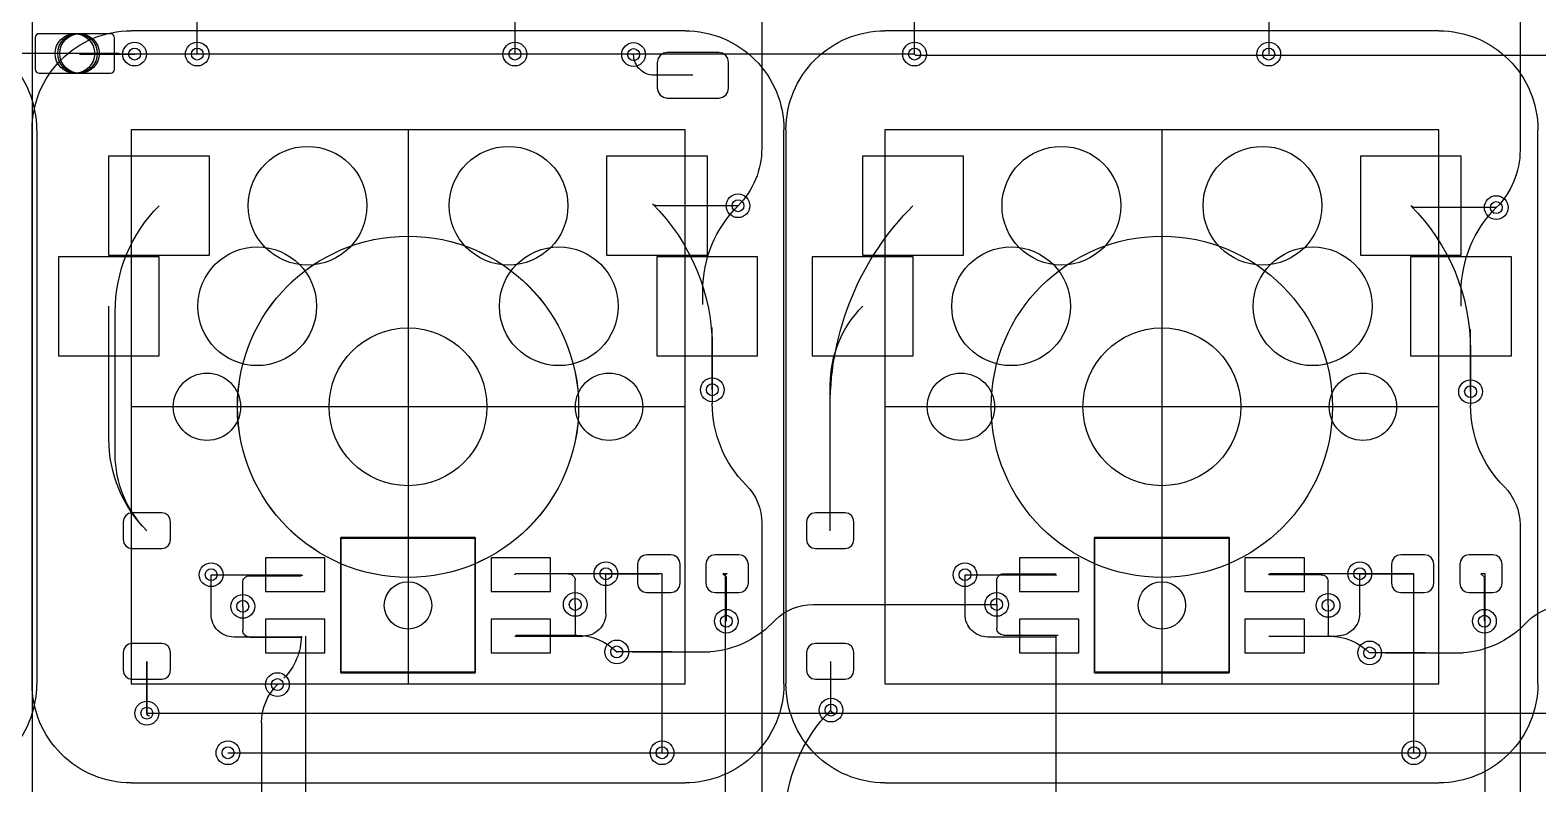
# Model space of a CAD drawing. Header units: millimetres. Extents: x -220 to 263, y -14 to 135.
# Drawn here: x -165.77 to -127.67, y 58.97 to 78.01 of the extents above; entities that cross this region are included whole.
import ezdxf

# ---------------------------------------------------------------- set-up
doc = ezdxf.new("R2010")
doc.units = ezdxf.units.MM
doc.layers.get('0').update_dxf_attribs({"color": 96, "lineweight": 25, "true_color": 0x008000})
for name, color, linetype, lineweight, true_color in [('livello 1', 18, 'Continuous', 25, 0x000000), ('livello 10', 6, 'Continuous', 25, 0xff00ff), ('livello 5', 18, 'Continuous', 25, 0x000000), ('livello 7', 6, 'Continuous', 25, 0xff00ff), ('livello 8', 18, 'Continuous', 25, 0x000000), ('livello 9', 18, 'Continuous', 25, 0x000000)]:
    doc.layers.add(name, color=color, linetype=linetype, lineweight=lineweight, true_color=true_color)

msp = doc.modelspace()

# ---------------------------------------------------------------- linework, layer by layer
at = {"flags": 128}
msp.add_lwpolyline([(-165.722, 121.5), (-165.722, 14.516)], dxfattribs=at)
at = {"layer": 'livello 1', "color": 22, "true_color": 0xc83434}
msp.add_circle((-164.523, 77.426), 0.5, dxfattribs=at)
at = {"layer": 'livello 10', "color": 6, "true_color": 0xff00ff, "flags": 128}
for points in [[(-149.223, 75.499), (-163.222, 75.499)], [(-163.222, 75.499), (-163.222, 61.499)], [(-149.223, 75.499), (-163.222, 75.499)], [(-149.223, 75.499), (-163.222, 75.499)], [(-163.222, 75.499), (-163.222, 61.499)], [(-149.223, 61.499), (-149.223, 75.499)], [(-149.223, 61.499), (-149.223, 75.499)], [(-130.173, 75.499), (-144.172, 75.499)], [(-130.173, 75.499), (-144.172, 75.499)], [(-144.172, 75.499), (-144.172, 61.499)], [(-130.173, 61.499), (-130.173, 75.499)], [(-163.222, 61.499), (-149.223, 61.499)], [(-163.222, 61.499), (-149.223, 61.499)], [(-144.172, 61.499), (-130.173, 61.499)]]:
    msp.add_lwpolyline(points, dxfattribs=at)
at = {"layer": 'livello 5', "color": 3, "true_color": 0x00ff00, "flags": 128}
for points in [[(-165.603, 75.499, 0.414225), (-168.103, 77.999)], [(-168.103, 58.999, 0.414214), (-165.603, 61.499)]]:
    msp.add_lwpolyline(points, format="xyb", dxfattribs=at)
for points in [[(-163.523, 77.426), (-167.921, 77.426)], [(-165.603, 75.499), (-165.603, 61.499)]]:
    msp.add_lwpolyline(points, dxfattribs=at)
at = {"layer": 'livello 7', "color": 6, "true_color": 0xff00ff, "flags": 128}
for points in [[(-165.722, 75.499, -0.414214), (-163.222, 77.999)], [(-165.722, 75.499, -0.414214), (-163.222, 77.999)], [(-165.722, 75.499, -0.414214), (-163.222, 77.999)], [(-149.223, 77.999, -0.414214), (-146.723, 75.499)], [(-149.223, 77.999, -0.414214), (-146.723, 75.499)], [(-149.223, 77.999, -0.414214), (-146.723, 75.499)], [(-146.672, 75.499, -0.414214), (-144.172, 77.999)], [(-146.672, 75.499, -0.414214), (-144.172, 77.999)], [(-130.173, 77.999, -0.414214), (-127.673, 75.499)], [(-130.173, 77.999, -0.414214), (-127.673, 75.499)], [(-163.222, 58.999, -0.414214), (-165.722, 61.499)], [(-163.222, 58.999, -0.414214), (-165.722, 61.499)], [(-146.723, 61.499, -0.414214), (-149.223, 58.999)], [(-146.723, 61.499, -0.414214), (-149.223, 58.999)], [(-144.172, 58.999, -0.414214), (-146.672, 61.499)], [(-127.673, 61.499, -0.414214), (-130.173, 58.999)]]:
    msp.add_lwpolyline(points, format="xyb", dxfattribs=at)
for points in [[(-149.223, 77.999), (-163.222, 77.999)], [(-149.223, 77.999), (-163.222, 77.999)], [(-149.223, 77.999), (-163.222, 77.999)], [(-130.173, 77.999), (-144.172, 77.999)], [(-130.173, 77.999), (-144.172, 77.999)], [(-165.722, 61.499), (-165.722, 75.499)], [(-165.722, 75.499), (-165.722, 61.499)], [(-149.223, 75.499), (-163.222, 75.499)], [(-163.222, 75.499), (-163.222, 61.499)], [(-149.223, 75.499), (-163.222, 75.499)], [(-149.223, 75.499), (-163.222, 75.499)], [(-163.222, 75.499), (-163.222, 61.499)], [(-156.223, 75.499), (-156.223, 61.499)], [(-156.222, 75.499), (-156.222, 61.499)], [(-149.223, 61.499), (-149.223, 75.499)], [(-149.223, 61.499), (-149.223, 75.499)], [(-146.723, 61.499), (-146.723, 75.499)], [(-146.723, 61.499), (-146.723, 75.499)], [(-146.672, 75.499), (-146.672, 61.499)], [(-130.173, 75.499), (-144.172, 75.499)], [(-130.173, 75.499), (-144.172, 75.499)], [(-144.172, 75.499), (-144.172, 61.499)], [(-137.173, 75.499), (-137.173, 61.499)], [(-130.173, 61.499), (-130.173, 75.499)], [(-127.673, 61.499), (-127.673, 75.499)], [(-149.223, 68.499), (-163.222, 68.499)], [(-149.223, 68.499), (-163.222, 68.499)], [(-149.223, 68.499), (-163.222, 68.499)], [(-130.173, 68.499), (-144.172, 68.499)], [(-130.173, 68.499), (-144.172, 68.499)], [(-154.523, 65.199), (-157.923, 65.199)], [(-157.923, 65.199), (-157.923, 61.799)], [(-157.923, 65.199), (-154.523, 65.199)], [(-157.923, 61.799), (-157.923, 65.199)], [(-154.523, 61.799), (-154.523, 65.199)], [(-154.523, 65.199), (-154.523, 61.799)], [(-135.473, 65.199), (-138.873, 65.199)], [(-138.873, 65.199), (-138.873, 61.799)], [(-138.873, 65.199), (-135.473, 65.199)], [(-138.873, 61.799), (-138.873, 65.199)], [(-135.473, 61.799), (-135.473, 65.199)], [(-135.473, 65.199), (-135.473, 61.799)], [(-157.923, 61.799), (-154.523, 61.799)], [(-154.523, 61.799), (-157.923, 61.799)], [(-138.873, 61.799), (-135.473, 61.799)], [(-135.473, 61.799), (-138.873, 61.799)], [(-163.222, 61.499), (-149.223, 61.499)], [(-163.222, 61.499), (-149.223, 61.499)], [(-144.172, 61.499), (-130.173, 61.499)], [(-163.222, 58.999), (-149.223, 58.999)], [(-163.222, 58.999), (-149.223, 58.999)], [(-144.172, 58.999), (-130.173, 58.999)]]:
    msp.add_lwpolyline(points, dxfattribs=at)
at = {"layer": 'livello 7', "color": 6, "true_color": 0xff00ff}
for centre in [(-156.223, 68.499), (-156.222, 68.499), (-137.173, 68.499)]:
    msp.add_circle(centre, 4.311, dxfattribs=at)
at = {"layer": 'livello 8', "color": 163, "true_color": 0x4d7fc4, "flags": 128}
for points in [[(-147.284, 84.613), (-147.284, 75.027)], [(-128.123, 84.567), (-128.123, 74.981)], [(-143.423, 77.41), (-143.423, 81.657)], [(-161.56, 80.482), (-161.56, 77.422)], [(-153.523, 80.682), (-153.523, 77.41)], [(-134.473, 80.682), (-134.473, 77.41)], [(-163.641, 77.826), (-163.649, 77.864), (-163.671, 77.897), (-163.703, 77.918), (-163.741, 77.926), (-165.541, 77.926), (-165.58, 77.918), (-165.612, 77.897), (-165.634, 77.864), (-165.641, 77.826), (-165.641, 77.026), (-165.634, 76.988), (-165.612, 76.955), (-165.58, 76.933), (-165.541, 76.926), (-163.741, 76.926), (-163.703, 76.933), (-163.671, 76.955), (-163.649, 76.988), (-163.641, 77.026), (-163.641, 77.826)], [(-164.523, 77.41), (-163.133, 77.41)], [(-161.56, 77.422), (-161.548, 77.41)], [(-149.673, 77.449), (-149.768, 77.43), (-149.849, 77.376), (-149.903, 77.295), (-149.923, 77.199), (-149.923, 76.549), (-149.903, 76.453), (-149.849, 76.372), (-149.768, 76.318), (-149.673, 76.299), (-148.373, 76.299), (-148.277, 76.318), (-148.196, 76.372), (-148.142, 76.453), (-148.123, 76.549), (-148.123, 77.199), (-148.142, 77.295), (-148.196, 77.376), (-148.277, 77.43), (-148.373, 77.449), (-149.673, 77.449)], [(-149.023, 76.874), (-149.998, 76.874)], [(-161.238, 72.329), (-161.238, 74.829), (-163.788, 74.829), (-163.788, 72.329), (-161.238, 72.329)], [(-142.188, 72.329), (-142.188, 74.829), (-144.738, 74.829), (-144.738, 72.329), (-142.188, 72.329)], [(-147.388, 69.789), (-147.388, 72.289), (-149.938, 72.289), (-149.938, 69.789), (-147.388, 69.789)], [(-128.338, 69.789), (-128.338, 72.289), (-130.888, 72.289), (-130.888, 69.789), (-128.338, 69.789)], [(-148.774, 71.085), (-148.774, 71.43)], [(-129.613, 71.039), (-129.613, 71.384)], [(-163.623, 67.299), (-163.623, 70.899)], [(-148.534, 68.929), (-148.534, 70.506)], [(-129.373, 68.882), (-129.373, 70.459)], [(-148.534, 68.929), (-148.534, 68.581)], [(-129.373, 68.882), (-129.373, 68.534)], [(-145.554, 65.368), (-145.554, 68.53)], [(-163.198, 65.818), (-163.284, 65.8), (-163.357, 65.752), (-163.405, 65.679), (-163.423, 65.593), (-163.423, 65.143), (-163.405, 65.056), (-163.357, 64.983), (-163.284, 64.935), (-163.198, 64.918), (-162.448, 64.918), (-162.361, 64.935), (-162.288, 64.983), (-162.24, 65.056), (-162.223, 65.143), (-162.223, 65.593), (-162.24, 65.679), (-162.288, 65.752), (-162.361, 65.8), (-162.448, 65.818), (-163.198, 65.818)], [(-147.284, 65.563), (-147.284, 55.977)], [(-145.929, 65.818), (-146.015, 65.8), (-146.088, 65.752), (-146.137, 65.679), (-146.154, 65.593), (-146.154, 65.143), (-146.137, 65.056), (-146.088, 64.983), (-146.015, 64.935), (-145.929, 64.918), (-145.179, 64.918), (-145.093, 64.935), (-145.02, 64.983), (-144.971, 65.056), (-144.954, 65.143), (-144.954, 65.593), (-144.971, 65.679), (-145.02, 65.752), (-145.093, 65.8), (-145.179, 65.818), (-145.929, 65.818)], [(-128.123, 65.516), (-128.123, 55.931)], [(-159.823, 64.682), (-159.823, 63.832), (-158.323, 63.832), (-158.323, 64.682), (-159.823, 64.682)], [(-154.123, 64.682), (-154.123, 63.832), (-152.623, 63.832), (-152.623, 64.682), (-154.123, 64.682)], [(-150.423, 64.045), (-150.404, 63.954), (-150.353, 63.877), (-150.276, 63.825), (-150.185, 63.807), (-149.585, 63.807), (-149.494, 63.825), (-149.417, 63.877), (-149.366, 63.954), (-149.348, 64.045), (-149.348, 64.52), (-149.366, 64.611), (-149.417, 64.688), (-149.494, 64.739), (-149.585, 64.757), (-150.185, 64.757), (-150.276, 64.739), (-150.353, 64.688), (-150.404, 64.611), (-150.423, 64.52), (-150.423, 64.045)], [(-148.698, 64.045), (-148.679, 63.954), (-148.628, 63.877), (-148.551, 63.825), (-148.46, 63.807), (-147.86, 63.807), (-147.769, 63.825), (-147.692, 63.877), (-147.641, 63.954), (-147.623, 64.045), (-147.623, 64.52), (-147.641, 64.611), (-147.692, 64.688), (-147.769, 64.739), (-147.86, 64.757), (-148.46, 64.757), (-148.551, 64.739), (-148.628, 64.688), (-148.679, 64.611), (-148.698, 64.52), (-148.698, 64.045)], [(-140.773, 64.682), (-140.773, 63.832), (-139.273, 63.832), (-139.273, 64.682), (-140.773, 64.682)], [(-135.073, 64.682), (-135.073, 63.832), (-133.573, 63.832), (-133.573, 64.682), (-135.073, 64.682)], [(-131.373, 64.045), (-131.354, 63.954), (-131.303, 63.877), (-131.226, 63.825), (-131.135, 63.807), (-130.535, 63.807), (-130.444, 63.825), (-130.367, 63.877), (-130.316, 63.954), (-130.298, 64.045), (-130.298, 64.52), (-130.316, 64.611), (-130.367, 64.688), (-130.444, 64.739), (-130.535, 64.757), (-131.135, 64.757), (-131.226, 64.739), (-131.303, 64.688), (-131.354, 64.611), (-131.373, 64.52), (-131.373, 64.045)], [(-129.648, 64.045), (-129.629, 63.954), (-129.578, 63.877), (-129.501, 63.825), (-129.41, 63.807), (-128.81, 63.807), (-128.719, 63.825), (-128.642, 63.877), (-128.591, 63.954), (-128.573, 64.045), (-128.573, 64.52), (-128.591, 64.611), (-128.642, 64.688), (-128.719, 64.739), (-128.81, 64.757), (-129.41, 64.757), (-129.501, 64.739), (-129.578, 64.688), (-129.629, 64.611), (-129.648, 64.52), (-129.648, 64.045)], [(-161.198, 63.257), (-161.198, 64.257)], [(-160.398, 63.457), (-160.398, 64.057)], [(-160.223, 64.232), (-158.923, 64.232)], [(-158.923, 64.232), (-158.923, 64.257)], [(-151.223, 64.282), (-153.498, 64.282)], [(-151.223, 64.282), (-149.885, 64.282)], [(-149.804, 64.282), (-149.885, 64.282)], [(-149.804, 59.759), (-149.804, 64.282)], [(-148.16, 64.282), (-148.266, 64.282)], [(-148.204, 58.359), (-148.204, 64.282)], [(-148.204, 64.282), (-148.16, 64.282)], [(-142.148, 63.257), (-142.148, 64.257)], [(-141.348, 63.507), (-141.348, 64.107)], [(-141.173, 64.282), (-139.848, 64.282)], [(-132.173, 64.282), (-134.448, 64.282)], [(-132.173, 64.282), (-130.835, 64.282)], [(-130.804, 64.282), (-130.835, 64.282)], [(-130.804, 59.759), (-130.804, 64.282)], [(-129.004, 64.282), (-129.11, 64.282)], [(-129.004, 58.359), (-129.004, 64.282)], [(-151.998, 63.507), (-151.998, 62.79)], [(-132.973, 63.482), (-132.973, 62.765)], [(-159.823, 63.132), (-159.823, 62.282), (-158.323, 62.282), (-158.323, 63.132), (-159.823, 63.132)], [(-154.123, 63.132), (-154.123, 62.282), (-152.623, 62.282), (-152.623, 63.132), (-154.123, 63.132)], [(-140.773, 63.132), (-140.773, 62.282), (-139.273, 62.282), (-139.273, 63.132), (-140.773, 63.132)], [(-135.073, 63.132), (-135.073, 62.282), (-133.573, 62.282), (-133.573, 63.132), (-135.073, 63.132)], [(-163.198, 62.518), (-163.284, 62.5), (-163.357, 62.452), (-163.405, 62.379), (-163.423, 62.293), (-163.423, 61.843), (-163.405, 61.756), (-163.357, 61.683), (-163.284, 61.635), (-163.198, 61.618), (-162.448, 61.618), (-162.361, 61.635), (-162.288, 61.683), (-162.24, 61.756), (-162.223, 61.843), (-162.223, 62.293), (-162.24, 62.379), (-162.288, 62.452), (-162.361, 62.5), (-162.448, 62.518), (-163.198, 62.518)], [(-158.898, 62.682), (-160.623, 62.682)], [(-158.804, 58.359), (-158.804, 62.707)], [(-153.498, 62.732), (-151.974, 62.732)], [(-145.929, 62.518), (-146.015, 62.5), (-146.088, 62.452), (-146.137, 62.379), (-146.154, 62.293), (-146.154, 61.843), (-146.137, 61.756), (-146.088, 61.683), (-146.015, 61.635), (-145.929, 61.618), (-145.179, 61.618), (-145.093, 61.635), (-145.02, 61.683), (-144.971, 61.756), (-144.954, 61.843), (-144.954, 62.293), (-144.971, 62.379), (-145.02, 62.452), (-145.093, 62.5), (-145.179, 62.518), (-145.929, 62.518)], [(-139.848, 62.682), (-141.573, 62.682)], [(-139.848, 58.307), (-139.848, 62.682)], [(-134.473, 62.707), (-132.949, 62.707)], [(-162.823, 60.759), (-162.823, 62.068)], [(-145.535, 62.049), (-145.554, 62.068)], [(-145.535, 60.837), (-145.535, 62.049)], [(-159.923, 60.516), (-159.923, 58.677)]]:
    msp.add_lwpolyline(points, dxfattribs=at)
for points in [[(-163.133, 77.41, -0.414214), (-163.123, 77.399)], [(-149.998, 76.874, -0.414214), (-150.523, 77.399)], [(-147.284, 75.027, -0.198912), (-147.884, 73.579)], [(-128.122, 74.981, -0.198907), (-128.723, 73.532)], [(-163.623, 70.899, -0.198913), (-162.513, 73.579)], [(-148.774, 71.43, -0.198908), (-147.884, 73.579)], [(-145.554, 68.53, -0.198913), (-143.463, 73.579)], [(-129.613, 71.384, -0.198905), (-128.723, 73.532)], [(-147.684, 66.528, -0.198913), (-148.534, 68.581)], [(-128.522, 66.482, -0.198916), (-129.373, 68.534)], [(-162.823, 65.368, -0.198903), (-163.623, 67.299)], [(-147.684, 66.529, -0.198921), (-147.284, 65.563)], [(-128.523, 66.482, -0.198929), (-128.123, 65.516)], [(-160.398, 64.057, -0.414214), (-160.223, 64.232)], [(-153.523, 64.257, -0.414214), (-153.498, 64.282)], [(-141.348, 64.107, -0.414214), (-141.173, 64.282)], [(-134.473, 64.257, -0.414214), (-134.448, 64.282)], [(-160.623, 62.682, -0.414214), (-161.198, 63.257)], [(-141.573, 62.682, -0.414214), (-142.148, 63.257)], [(-151.974, 62.732, -0.198573), (-151.998, 62.79)], [(-151.974, 62.732, -0.198911), (-150.948, 62.307)], [(-139.848, 62.682, -0.414214), (-139.798, 62.732)], [(-132.949, 62.707, -0.198573), (-132.973, 62.765)], [(-132.949, 62.707, -0.198911), (-131.923, 62.282)], [(-159.923, 60.516, -0.198913), (-159.523, 61.482)], [(-146.691, 58.047, -0.198907), (-145.535, 60.837)]]:
    msp.add_lwpolyline(points, format="xyb", dxfattribs=at)
at = {"layer": 'livello 8', "color": 254, "true_color": 0xd0d2cd, "flags": 128}
for points in [[(-154.523, 65.182), (-157.923, 65.182)], [(-157.923, 65.182), (-157.923, 61.782)], [(-157.923, 65.182), (-154.523, 65.182)], [(-157.923, 61.782), (-157.923, 65.182)], [(-154.523, 61.782), (-154.523, 65.182)], [(-154.523, 65.182), (-154.523, 61.782)], [(-135.473, 65.182), (-138.873, 65.182)], [(-138.873, 65.182), (-138.873, 61.782)], [(-138.873, 65.182), (-135.473, 65.182)], [(-138.873, 61.782), (-138.873, 65.182)], [(-135.473, 61.782), (-135.473, 65.182)], [(-135.473, 65.182), (-135.473, 61.782)], [(-157.923, 61.782), (-154.523, 61.782)], [(-154.523, 61.782), (-157.923, 61.782)], [(-138.873, 61.782), (-135.473, 61.782)], [(-135.473, 61.782), (-138.873, 61.782)]]:
    msp.add_lwpolyline(points, dxfattribs=at)
at = {"layer": 'livello 8', "color": 7, "true_color": 0xececec}
for centre in [(-163.133, 77.41), (-161.548, 77.41), (-153.523, 77.41), (-150.523, 77.399), (-143.423, 77.41), (-134.473, 77.41), (-147.884, 73.579), (-128.723, 73.532), (-148.534, 68.929), (-129.373, 68.882), (-161.198, 64.257), (-151.223, 64.282), (-142.148, 64.257), (-132.173, 64.282), (-160.398, 63.457), (-151.998, 63.507), (-141.348, 63.507), (-132.973, 63.482), (-148.179, 63.082), (-129.023, 63.082), (-150.948, 62.307), (-131.923, 62.282), (-159.523, 61.482), (-162.823, 60.759), (-145.535, 60.837), (-160.773, 59.759), (-149.804, 59.759), (-130.804, 59.759)]:
    msp.add_circle(centre, 0.3, dxfattribs=at)
at = {"layer": 'livello 8', "color": 7}
for centre, radius in [((-163.133, 77.41), 0.15), ((-161.548, 77.41), 0.15), ((-153.523, 77.41), 0.15), ((-150.523, 77.399), 0.15), ((-143.423, 77.41), 0.15), ((-134.473, 77.41), 0.15), ((-158.763, 73.579), 1.5), ((-153.683, 73.579), 1.5), ((-139.713, 73.579), 1.5), ((-134.633, 73.579), 1.5), ((-147.884, 73.579), 0.15), ((-128.723, 73.532), 0.15), ((-160.033, 71.039), 1.5), ((-152.413, 71.039), 1.5), ((-140.983, 71.039), 1.5), ((-133.363, 71.039), 1.5), ((-156.223, 68.499), 1.994), ((-156.223, 68.499), 1.994), ((-137.173, 68.499), 1.994), ((-137.173, 68.499), 1.994), ((-161.303, 68.499), 0.851), ((-161.303, 68.499), 0.851), ((-151.143, 68.499), 0.851), ((-151.143, 68.499), 0.851), ((-142.253, 68.499), 0.851), ((-142.253, 68.499), 0.851), ((-132.093, 68.499), 0.851), ((-132.093, 68.499), 0.851), ((-148.534, 68.929), 0.15), ((-129.373, 68.882), 0.15), ((-161.198, 64.257), 0.15), ((-151.223, 64.282), 0.15), ((-142.148, 64.257), 0.15), ((-132.173, 64.282), 0.15), ((-151.998, 63.507), 0.15), ((-141.348, 63.507), 0.15), ((-132.973, 63.482), 0.15), ((-160.398, 63.457), 0.15), ((-148.179, 63.082), 0.15), ((-129.023, 63.082), 0.15), ((-150.948, 62.307), 0.15), ((-131.923, 62.282), 0.15), ((-159.523, 61.482), 0.15), ((-145.535, 60.837), 0.15), ((-162.823, 60.759), 0.15), ((-160.773, 59.759), 0.15), ((-149.804, 59.759), 0.15), ((-130.804, 59.759), 0.15)]:
    msp.add_circle(centre, radius, dxfattribs=at)
at = {"layer": 'livello 8', "color": 163, "true_color": 0x4d7fc4}
for centre in [(-156.223, 63.482), (-137.173, 63.482)]:
    msp.add_circle(centre, 0.599, dxfattribs=at)
at = {"layer": 'livello 9', "color": 22, "true_color": 0xc83434, "flags": 128}
for points in [[(-163.641, 77.826), (-163.649, 77.864), (-163.671, 77.897), (-163.703, 77.918), (-163.741, 77.926), (-165.541, 77.926), (-165.58, 77.918), (-165.612, 77.897), (-165.634, 77.864), (-165.641, 77.826), (-165.641, 77.026), (-165.634, 76.988), (-165.612, 76.955), (-165.58, 76.933), (-165.541, 76.926), (-163.741, 76.926), (-163.703, 76.933), (-163.671, 76.955), (-163.649, 76.988), (-163.641, 77.026), (-163.641, 77.826)], [(-161.548, 77.41), (-164.523, 77.41)], [(-153.523, 77.41), (-161.548, 77.41)], [(-143.423, 77.41), (-153.523, 77.41)], [(-149.673, 77.449), (-149.768, 77.43), (-149.849, 77.376), (-149.903, 77.295), (-149.923, 77.199), (-149.923, 76.549), (-149.903, 76.453), (-149.849, 76.372), (-149.768, 76.318), (-149.673, 76.299), (-148.373, 76.299), (-148.277, 76.318), (-148.196, 76.372), (-148.142, 76.453), (-148.123, 76.549), (-148.123, 77.199), (-148.142, 77.295), (-148.196, 77.376), (-148.277, 77.43), (-148.373, 77.449), (-149.673, 77.449)], [(-143.423, 77.41), (-143.395, 77.382)], [(-143.395, 77.382), (-70.023, 77.382)], [(-151.208, 74.829), (-151.208, 72.329), (-148.658, 72.329), (-148.658, 74.829), (-151.208, 74.829)], [(-132.158, 74.829), (-132.158, 72.329), (-129.608, 72.329), (-129.608, 74.829), (-132.158, 74.829)], [(-147.884, 73.579), (-149.933, 73.579)], [(-128.723, 73.532), (-130.771, 73.532)], [(-165.058, 72.289), (-165.058, 69.789), (-162.508, 69.789), (-162.508, 72.289), (-165.058, 72.289)], [(-146.008, 72.289), (-146.008, 69.789), (-143.458, 69.789), (-143.458, 72.289), (-146.008, 72.289)], [(-163.783, 67.685), (-163.783, 71.039)], [(-148.534, 69.98), (-148.534, 68.929)], [(-129.373, 69.933), (-129.373, 68.882)], [(-145.554, 65.368), (-145.554, 69.056)], [(-163.198, 65.818), (-163.284, 65.8), (-163.357, 65.752), (-163.405, 65.679), (-163.423, 65.593), (-163.423, 65.143), (-163.405, 65.056), (-163.357, 64.983), (-163.284, 64.935), (-163.198, 64.918), (-162.448, 64.918), (-162.361, 64.935), (-162.288, 64.983), (-162.24, 65.056), (-162.223, 65.143), (-162.223, 65.593), (-162.24, 65.679), (-162.288, 65.752), (-162.361, 65.8), (-162.448, 65.818), (-163.198, 65.818)], [(-145.929, 65.818), (-146.015, 65.8), (-146.088, 65.752), (-146.137, 65.679), (-146.154, 65.593), (-146.154, 65.143), (-146.137, 65.056), (-146.088, 64.983), (-146.015, 64.935), (-145.929, 64.918), (-145.179, 64.918), (-145.093, 64.935), (-145.02, 64.983), (-144.971, 65.056), (-144.954, 65.143), (-144.954, 65.593), (-144.971, 65.679), (-145.02, 65.752), (-145.093, 65.8), (-145.179, 65.818), (-145.929, 65.818)], [(-159.823, 64.682), (-159.823, 63.832), (-158.323, 63.832), (-158.323, 64.682), (-159.823, 64.682)], [(-154.123, 64.682), (-154.123, 63.832), (-152.623, 63.832), (-152.623, 64.682), (-154.123, 64.682)], [(-150.423, 64.045), (-150.404, 63.954), (-150.353, 63.877), (-150.276, 63.825), (-150.185, 63.807), (-149.585, 63.807), (-149.494, 63.825), (-149.417, 63.877), (-149.366, 63.954), (-149.348, 64.045), (-149.348, 64.52), (-149.366, 64.611), (-149.417, 64.688), (-149.494, 64.739), (-149.585, 64.757), (-150.185, 64.757), (-150.276, 64.739), (-150.353, 64.688), (-150.404, 64.611), (-150.423, 64.52), (-150.423, 64.045)], [(-148.698, 64.045), (-148.679, 63.954), (-148.628, 63.877), (-148.551, 63.825), (-148.46, 63.807), (-147.86, 63.807), (-147.769, 63.825), (-147.692, 63.877), (-147.641, 63.954), (-147.623, 64.045), (-147.623, 64.52), (-147.641, 64.611), (-147.692, 64.688), (-147.769, 64.739), (-147.86, 64.757), (-148.46, 64.757), (-148.551, 64.739), (-148.628, 64.688), (-148.679, 64.611), (-148.698, 64.52), (-148.698, 64.045)], [(-140.773, 64.682), (-140.773, 63.832), (-139.273, 63.832), (-139.273, 64.682), (-140.773, 64.682)], [(-135.073, 64.682), (-135.073, 63.832), (-133.573, 63.832), (-133.573, 64.682), (-135.073, 64.682)], [(-131.373, 64.045), (-131.354, 63.954), (-131.303, 63.877), (-131.226, 63.825), (-131.135, 63.807), (-130.535, 63.807), (-130.444, 63.825), (-130.367, 63.877), (-130.316, 63.954), (-130.298, 64.045), (-130.298, 64.52), (-130.316, 64.611), (-130.367, 64.688), (-130.444, 64.739), (-130.535, 64.757), (-131.135, 64.757), (-131.226, 64.739), (-131.303, 64.688), (-131.354, 64.611), (-131.373, 64.52), (-131.373, 64.045)], [(-129.648, 64.045), (-129.629, 63.954), (-129.578, 63.877), (-129.501, 63.825), (-129.41, 63.807), (-128.81, 63.807), (-128.719, 63.825), (-128.642, 63.877), (-128.591, 63.954), (-128.573, 64.045), (-128.573, 64.52), (-128.591, 64.611), (-128.642, 64.688), (-128.719, 64.739), (-128.81, 64.757), (-129.41, 64.757), (-129.501, 64.739), (-129.578, 64.688), (-129.629, 64.611), (-129.648, 64.52), (-129.648, 64.045)], [(-161.198, 64.257), (-158.923, 64.257)], [(-152.173, 64.282), (-153.498, 64.282)], [(-151.998, 63.507), (-151.998, 64.107)], [(-149.885, 64.282), (-151.223, 64.282)], [(-151.223, 63.282), (-151.223, 64.282)], [(-148.179, 64.195), (-148.266, 64.282)], [(-148.179, 63.082), (-148.179, 64.195)], [(-142.148, 64.257), (-139.873, 64.257)], [(-133.148, 64.257), (-134.473, 64.257)], [(-132.973, 63.482), (-132.973, 64.082)], [(-132.173, 63.282), (-132.173, 64.282)], [(-130.835, 64.282), (-132.173, 64.282)], [(-129.023, 64.195), (-129.11, 64.282)], [(-129.023, 63.082), (-129.023, 64.195)], [(-160.398, 63.457), (-160.398, 62.857)], [(-145.982, 63.507), (-141.348, 63.507)], [(-141.348, 63.507), (-141.348, 62.907)], [(-159.823, 63.132), (-159.823, 62.282), (-158.323, 62.282), (-158.323, 63.132), (-159.823, 63.132)], [(-154.123, 63.132), (-154.123, 62.282), (-152.623, 62.282), (-152.623, 63.132), (-154.123, 63.132)], [(-147.04, 63.014), (-146.948, 63.107)], [(-140.773, 63.132), (-140.773, 62.282), (-139.273, 62.282), (-139.273, 63.132), (-140.773, 63.132)], [(-135.073, 63.132), (-135.073, 62.282), (-133.573, 62.282), (-133.573, 63.132), (-135.073, 63.132)], [(-128.015, 62.989), (-127.923, 63.082)], [(-163.198, 62.518), (-163.284, 62.5), (-163.357, 62.452), (-163.405, 62.379), (-163.423, 62.293), (-163.423, 61.843), (-163.405, 61.756), (-163.357, 61.683), (-163.284, 61.635), (-163.198, 61.618), (-162.448, 61.618), (-162.361, 61.635), (-162.288, 61.683), (-162.24, 61.756), (-162.223, 61.843), (-162.223, 62.293), (-162.24, 62.379), (-162.288, 62.452), (-162.361, 62.5), (-162.448, 62.518), (-163.198, 62.518)], [(-160.223, 62.682), (-158.898, 62.682)], [(-153.523, 62.707), (-151.798, 62.707)], [(-145.929, 62.518), (-146.015, 62.5), (-146.088, 62.452), (-146.137, 62.379), (-146.154, 62.293), (-146.154, 61.843), (-146.137, 61.756), (-146.088, 61.683), (-146.015, 61.635), (-145.929, 61.618), (-145.179, 61.618), (-145.093, 61.635), (-145.02, 61.683), (-144.971, 61.756), (-144.954, 61.843), (-144.954, 62.293), (-144.971, 62.379), (-145.02, 62.452), (-145.093, 62.5), (-145.179, 62.518), (-145.929, 62.518)], [(-141.173, 62.732), (-139.848, 62.732)], [(-134.473, 62.707), (-132.748, 62.707)], [(-149.548, 62.309), (-150.942, 62.309)], [(-150.548, 62.307), (-150.545, 62.309)], [(-150.545, 62.309), (-149.548, 62.309)], [(-149.548, 62.309), (-148.589, 62.309)], [(-130.523, 62.284), (-131.917, 62.284)], [(-131.523, 62.282), (-131.52, 62.284)], [(-131.52, 62.284), (-130.523, 62.284)], [(-130.523, 62.284), (-129.564, 62.284)], [(-162.823, 62.068), (-162.823, 60.759)], [(-145.535, 62.049), (-145.554, 62.068)], [(-145.535, 60.837), (-145.535, 62.049)], [(-162.823, 60.759), (-72.273, 60.759)], [(-160.773, 59.759), (-73.723, 59.759)]]:
    msp.add_lwpolyline(points, dxfattribs=at)
for points in [[(-150.044, 73.625, -0.198915), (-148.534, 69.98)], [(-149.933, 73.579, -0.199015), (-150.044, 73.625)], [(-130.883, 73.579, -0.198917), (-129.373, 69.933)], [(-130.771, 73.532, -0.198947), (-130.883, 73.579)], [(-145.554, 69.056, -0.198909), (-144.733, 71.039)], [(-162.823, 65.368, -0.198905), (-163.783, 67.685)], [(-158.923, 64.257, -0.414214), (-158.898, 64.232)], [(-152.173, 64.282, -0.414214), (-151.998, 64.107)], [(-139.873, 64.257, -0.414214), (-139.848, 64.232)], [(-133.148, 64.257, -0.414214), (-132.973, 64.082)], [(-151.223, 63.282, -0.414214), (-151.798, 62.707)], [(-146.948, 63.107, -0.198913), (-145.982, 63.507)], [(-132.173, 63.282, -0.414214), (-132.748, 62.707)], [(-127.923, 63.082, -0.198913), (-126.957, 63.482)], [(-147.04, 63.014, -0.180284), (-148.589, 62.309)], [(-141.173, 62.732, -0.414214), (-141.348, 62.907)], [(-128.015, 62.989, -0.180284), (-129.564, 62.284)], [(-160.223, 62.682, -0.414214), (-160.398, 62.857)], [(-158.922, 62.707, -0.198907), (-159.364, 61.64)], [(-150.947, 62.307, -0.19918), (-150.942, 62.309)], [(-131.922, 62.282, -0.19918), (-131.917, 62.284)], [(-162.745, 60.682, -0.414214), (-162.823, 60.759)], [(-145.458, 60.759, -0.414214), (-145.535, 60.837)]]:
    msp.add_lwpolyline(points, format="xyb", dxfattribs=at)
at = {"layer": 'livello 9', "color": 254, "true_color": 0xd0d2cd, "flags": 128}
for points in [[(-154.523, 65.182), (-157.923, 65.182)], [(-157.923, 65.182), (-157.923, 61.782)], [(-157.923, 65.182), (-154.523, 65.182)], [(-157.923, 61.782), (-157.923, 65.182)], [(-154.523, 61.782), (-154.523, 65.182)], [(-154.523, 65.182), (-154.523, 61.782)], [(-135.473, 65.182), (-138.873, 65.182)], [(-138.873, 65.182), (-138.873, 61.782)], [(-138.873, 65.182), (-135.473, 65.182)], [(-138.873, 61.782), (-138.873, 65.182)], [(-135.473, 61.782), (-135.473, 65.182)], [(-135.473, 65.182), (-135.473, 61.782)], [(-157.923, 61.782), (-154.523, 61.782)], [(-154.523, 61.782), (-157.923, 61.782)], [(-138.873, 61.782), (-135.473, 61.782)], [(-135.473, 61.782), (-138.873, 61.782)]]:
    msp.add_lwpolyline(points, dxfattribs=at)
at = {"layer": 'livello 9', "color": 22, "true_color": 0xc83434}
for centre, radius in [((-164.641, 77.426), 0.5), ((-164.574, 77.426), 0.5), ((-156.223, 63.482), 0.599), ((-137.173, 63.482), 0.599)]:
    msp.add_circle(centre, radius, dxfattribs=at)
at = {"layer": 'livello 9', "color": 7, "true_color": 0xececec}
for centre in [(-163.133, 77.41), (-161.548, 77.41), (-153.523, 77.41), (-150.523, 77.399), (-143.423, 77.41), (-134.473, 77.41), (-147.884, 73.579), (-128.723, 73.532), (-148.534, 68.929), (-129.373, 68.882), (-161.198, 64.257), (-151.223, 64.282), (-142.148, 64.257), (-132.173, 64.282), (-160.398, 63.457), (-151.998, 63.507), (-141.348, 63.507), (-132.973, 63.482), (-148.179, 63.082), (-129.023, 63.082), (-150.948, 62.307), (-131.923, 62.282), (-159.523, 61.482), (-162.823, 60.759), (-145.535, 60.837), (-160.773, 59.759), (-149.804, 59.759), (-130.804, 59.759)]:
    msp.add_circle(centre, 0.3, dxfattribs=at)
at = {"layer": 'livello 9', "color": 7}
for centre, radius in [((-163.133, 77.41), 0.15), ((-161.548, 77.41), 0.15), ((-153.523, 77.41), 0.15), ((-150.523, 77.399), 0.15), ((-143.423, 77.41), 0.15), ((-134.473, 77.41), 0.15), ((-158.763, 73.579), 1.5), ((-153.683, 73.579), 1.5), ((-139.713, 73.579), 1.5), ((-134.633, 73.579), 1.5), ((-147.884, 73.579), 0.15), ((-128.723, 73.532), 0.15), ((-160.033, 71.039), 1.5), ((-152.413, 71.039), 1.5), ((-140.983, 71.039), 1.5), ((-133.363, 71.039), 1.5), ((-156.223, 68.499), 1.994), ((-156.223, 68.499), 1.994), ((-137.173, 68.499), 1.994), ((-137.173, 68.499), 1.994), ((-161.303, 68.499), 0.851), ((-161.303, 68.499), 0.851), ((-151.143, 68.499), 0.851), ((-151.143, 68.499), 0.851), ((-142.253, 68.499), 0.851), ((-142.253, 68.499), 0.851), ((-132.093, 68.499), 0.851), ((-132.093, 68.499), 0.851), ((-148.534, 68.929), 0.15), ((-129.373, 68.882), 0.15), ((-161.198, 64.257), 0.15), ((-151.223, 64.282), 0.15), ((-142.148, 64.257), 0.15), ((-132.173, 64.282), 0.15), ((-151.998, 63.507), 0.15), ((-141.348, 63.507), 0.15), ((-132.973, 63.482), 0.15), ((-160.398, 63.457), 0.15), ((-148.179, 63.082), 0.15), ((-129.023, 63.082), 0.15), ((-150.948, 62.307), 0.15), ((-131.923, 62.282), 0.15), ((-159.523, 61.482), 0.15), ((-145.535, 60.837), 0.15), ((-162.823, 60.759), 0.15), ((-160.773, 59.759), 0.15), ((-149.804, 59.759), 0.15), ((-130.804, 59.759), 0.15)]:
    msp.add_circle(centre, radius, dxfattribs=at)

doc.saveas('drawing.dxf')
